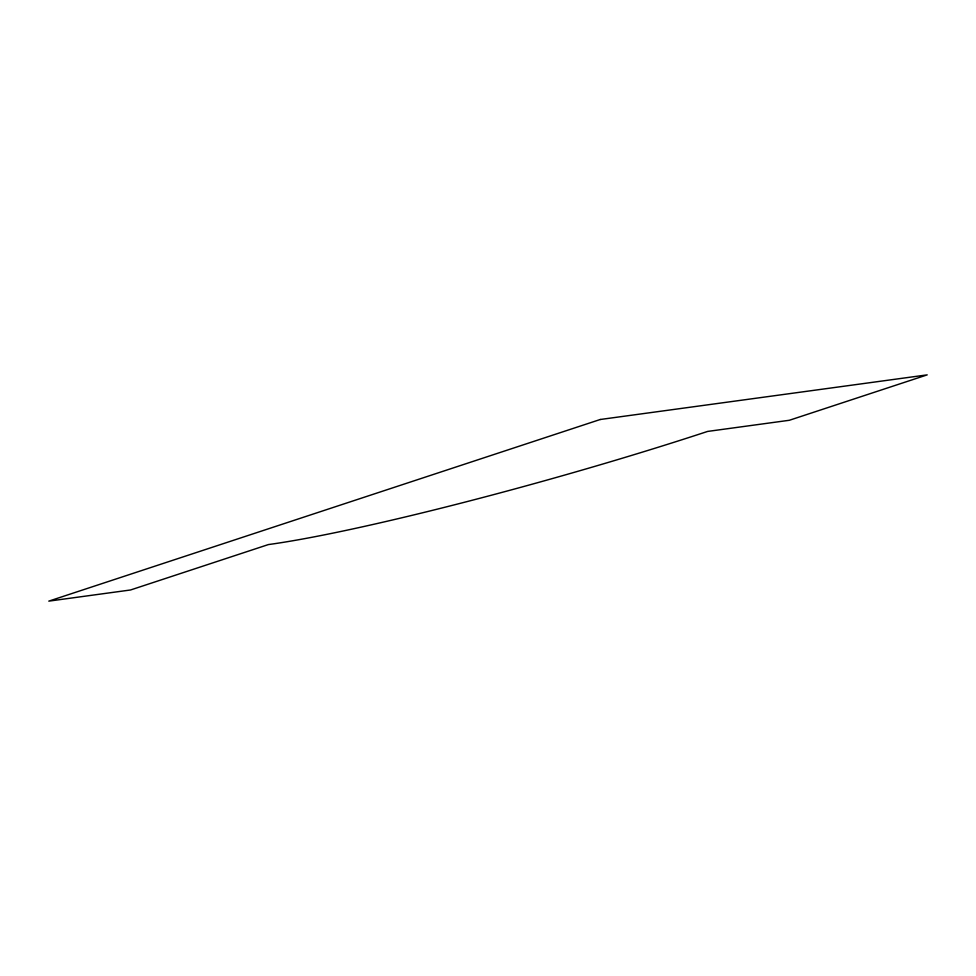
<?xml version="1.0" encoding="UTF-8"?>
<svg xmlns="http://www.w3.org/2000/svg" width="976" height="976" viewBox="0 0 976 976"><rect width="100%" height="100%" fill="white"/><g stroke="black" fill="none" stroke-linecap="round" stroke-linejoin="round"><path stroke-width="1.46" d="M600.252 419.497L48.8 601.131L130.54 589.98L268.4 544.571A332.889 26.12 -15.7 0 0 707.6 431.429L789.34 420.278L927.2 374.869L600.252 419.497"/></g></svg>
